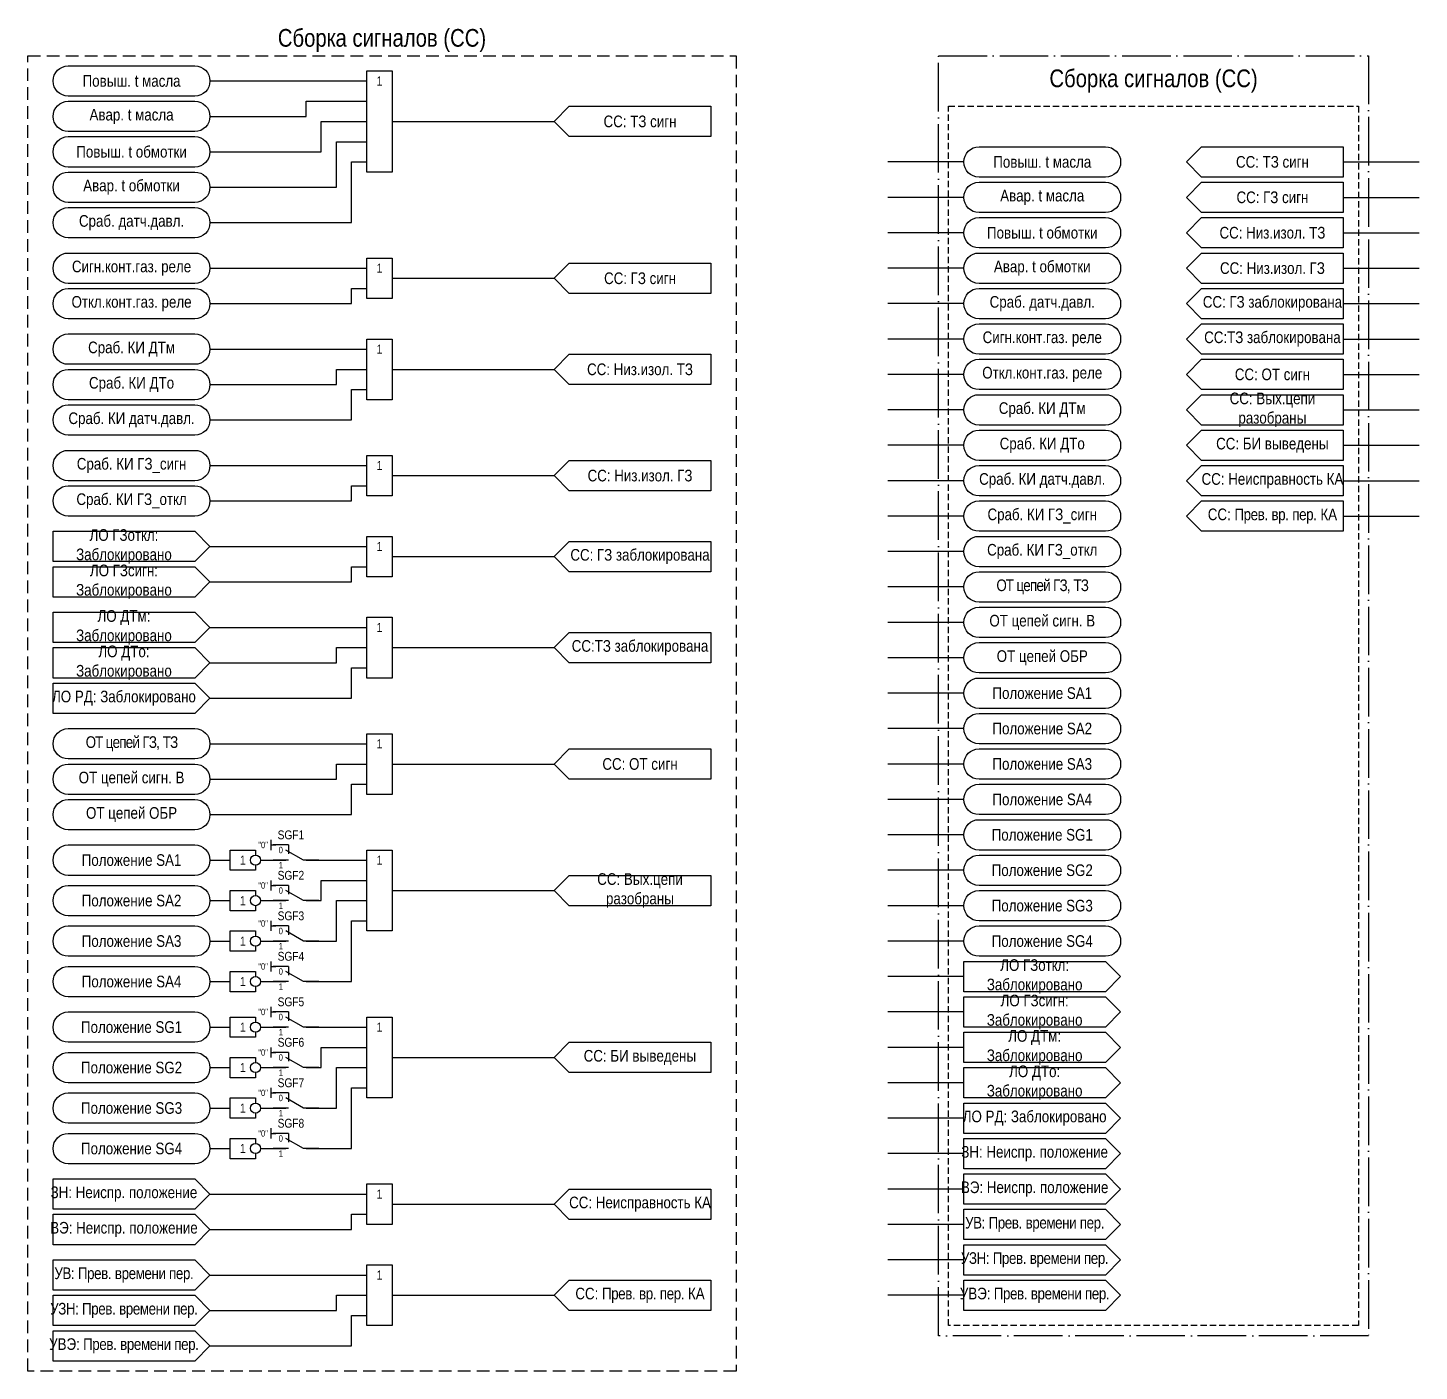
# Model space of a CAD drawing. Header units: millimetres. Extents: x -2737 to 536, y 0 to 336.
# Drawn here: x -2245 to -1970, y 0 to 265.5 of the extents above; entities that cross this region are included whole.
import ezdxf
from ezdxf.enums import TextEntityAlignment as Align

# ---------------------------------------------------------------- set-up
doc = ezdxf.new("R2010")
doc.units = ezdxf.units.MM
doc.linetypes.add('ACAD_ISO04W100', pattern=[30, 24, -3, 0, -3])
doc.linetypes.add('штриховая2', pattern=[0.375, 0.25, -0.125])
doc.layers.add('TEXT', color=7, linetype='Continuous', lineweight=25)
doc.layers.add('Основная', color=7, linetype='Continuous')
doc.styles.add('2.5_Gost_RD', font='ARIALN.TTF', dxfattribs={"height": 2.5})
doc.styles.add('3.5_Gost_RD', font='ARIALN.TTF', dxfattribs={"height": 3.5})
doc.styles.add('Вывод', font='ARIALN.TTF', dxfattribs={"height": 2.5})
doc.styles.add('Компонент', font='ARIALN.TTF', dxfattribs={"height": 3.5})

# ---------------------------------------------------------------- blocks, each defined once
blk = doc.blocks.new('*U958')
at = {"layer": 'Основная', "ltscale": 0.35}
blk.add_line((6, 6), (6, 2.5), dxfattribs=at)
at = {"layer": 'Основная', "color": 0}
blk.add_line((0, 0), (7, 4), dxfattribs=at)
blk = doc.blocks.new('*U1038')
at = {"layer": 'Основная', "color": 0}
for p, q in [((-3, 6), (-9, 6)), ((-3, 0), (-9, 0)), ((9, 0), (3, 0))]:
    blk.add_line(p, q, dxfattribs=at)
at = {"layer": 'Основная', "ltscale": 0.25, "xscale": -1}
blk.add_blockref('*U958', (3, 0), dxfattribs=at)
at = {"layer": 'Основная'}
for tag, height, style, p in [('ОУ', 3.5, 'Компонент', (-2, 10)), ('В1', 2.5, 'Вывод', (-13, 6)), ('В2', 2.5, 'Вывод', (-6, 4)), ('В3', 2.5, 'Вывод', (-6, -2))]:
    blk.add_attdef(tag, text='', height=height, dxfattribs=dict(at, style=style)).set_placement(p, align=Align.MIDDLE_CENTER)
blk = doc.blocks.new('*U1039')
at = {"layer": 'Основная', "color": 0}
for p, q in [((-3, 6), (-9, 6)), ((-3, 0), (-9, 0)), ((9, 0), (3, 0))]:
    blk.add_line(p, q, dxfattribs=at)
at = {"layer": 'Основная', "ltscale": 0.25, "xscale": -1}
blk.add_blockref('*U958', (3, 0), dxfattribs=at)
at = {"layer": 'Основная'}
for tag, height, style, p in [('ОУ', 3.5, 'Компонент', (-2, 10)), ('В1', 2.5, 'Вывод', (-13, 7)), ('В2', 2.5, 'Вывод', (-6, 4)), ('В3', 2.5, 'Вывод', (-6, -2))]:
    blk.add_attdef(tag, text='', height=height, dxfattribs=dict(at, style=style)).set_placement(p, align=Align.MIDDLE_CENTER)

msp = doc.modelspace()

# ---------------------------------------------------------------- linework, layer by layer
at = {"ltscale": 100}
for p, q in [((-2060, 239), (-2075, 239)), ((-1985, 239), (-1970, 239)), ((-2060, 232), (-2075, 232)), ((-1985, 232), (-1970, 232)), ((-2060, 225), (-2075, 225)), ((-1985, 225), (-1970, 225)), ((-2060, 218), (-2075, 218)), ((-1985, 218), (-1970, 218)), ((-2060, 211), (-2075, 211)), ((-1985, 211), (-1970, 211)), ((-2060, 204), (-2075, 204)), ((-1985, 204), (-1970, 204)), ((-2060, 197), (-2075, 197)), ((-1985, 197), (-1970, 197)), ((-2060, 190), (-2075, 190)), ((-1985, 190), (-1970, 190)), ((-2060, 183), (-2075, 183)), ((-1985, 183), (-1970, 183)), ((-2060, 176), (-2075, 176)), ((-1985, 176), (-1970, 176)), ((-2060, 169), (-2075, 169)), ((-1985, 169), (-1970, 169)), ((-2060, 162), (-2075, 162)), ((-2060, 155), (-2075, 155)), ((-2060, 148), (-2075, 148)), ((-2060, 141), (-2075, 141)), ((-2060, 134), (-2075, 134)), ((-2060, 127), (-2075, 127)), ((-2060, 120), (-2075, 120)), ((-2060, 113), (-2075, 113)), ((-2197, 105), (-2197, 103)), ((-2060, 106), (-2075, 106)), ((-2197, 104), (-2196, 104)), ((-2060, 99), (-2075, 99)), ((-2197, 97), (-2197, 95)), ((-2197, 96), (-2196, 96)), ((-2060, 92), (-2075, 92)), ((-2197, 89), (-2197, 87)), ((-2197, 88), (-2196, 88)), ((-2060, 85), (-2075, 85)), ((-2197, 81), (-2197, 79)), ((-2197, 80), (-2196, 80)), ((-2060, 78), (-2075, 78)), ((-2197, 72), (-2197, 70)), ((-2197, 71), (-2196, 71)), ((-2060, 71), (-2075, 71)), ((-2197, 64), (-2197, 62)), ((-2060, 64), (-2075, 64)), ((-2197, 63), (-2196, 63)), ((-2197, 56), (-2197, 54)), ((-2197, 55), (-2196, 55)), ((-2060, 57), (-2075, 57)), ((-2060, 50), (-2075, 50)), ((-2197, 48), (-2197, 46)), ((-2197, 47), (-2196, 47)), ((-2060, 43), (-2075, 43)), ((-2060, 36), (-2075, 36)), ((-2060, 29), (-2075, 29)), ((-2060, 22), (-2075, 22)), ((-2060, 15), (-2075, 15))]:
    msp.add_line(p, q, dxfattribs=at)
at = {"linetype": 'штриховая2', "ltscale": 10}
msp.add_lwpolyline([(-2245, 260), (-2105, 260), (-2105, 0), (-2245, 0)], close=True, dxfattribs=at)
at = {"color": 251, "linetype": 'ACAD_ISO04W100', "lineweight": 30, "ltscale": 0.4, "true_color": 0x58595b}
msp.add_lwpolyline([(-2065, 260), (-1980, 260), (-1980, 7), (-2065, 7)], close=True, dxfattribs=at)
at = {"ltscale": 100}
for points in [[(-2237, 252, -1), (-2237, 258), (-2212, 258, -1), (-2212, 252)], [(-2237, 245, -1), (-2237, 251), (-2212, 251, -1), (-2212, 245)], [(-2237, 238, -1), (-2237, 244), (-2212, 244, -1), (-2212, 238)], [(-2057, 236, -1), (-2057, 242), (-2032, 242, -1), (-2032, 236)], [(-2237, 231, -1), (-2237, 237), (-2212, 237, -1), (-2212, 231)], [(-2057, 229, -1), (-2057, 235), (-2032, 235, -1), (-2032, 229)], [(-2237, 224, -1), (-2237, 230), (-2212, 230, -1), (-2212, 224)], [(-2057, 222, -1), (-2057, 228), (-2032, 228, -1), (-2032, 222)], [(-2237, 215, -1), (-2237, 221), (-2212, 221, -1), (-2212, 215)], [(-2057, 215, -1), (-2057, 221), (-2032, 221, -1), (-2032, 215)], [(-2237, 208, -1), (-2237, 214), (-2212, 214, -1), (-2212, 208)], [(-2057, 208, -1), (-2057, 214), (-2032, 214, -1), (-2032, 208)], [(-2057, 201, -1), (-2057, 207), (-2032, 207, -1), (-2032, 201)], [(-2237, 199, -1), (-2237, 205), (-2212, 205, -1), (-2212, 199)], [(-2237, 192, -1), (-2237, 198), (-2212, 198, -1), (-2212, 192)], [(-2057, 194, -1), (-2057, 200), (-2032, 200, -1), (-2032, 194)], [(-2057, 187, -1), (-2057, 193), (-2032, 193, -1), (-2032, 187)], [(-2237, 185, -1), (-2237, 191), (-2212, 191, -1), (-2212, 185)], [(-2057, 180, -1), (-2057, 186), (-2032, 186, -1), (-2032, 180)], [(-2237, 176, -1), (-2237, 182), (-2212, 182, -1), (-2212, 176)], [(-2057, 173, -1), (-2057, 179), (-2032, 179, -1), (-2032, 173)], [(-2237, 169, -1), (-2237, 175), (-2212, 175, -1), (-2212, 169)], [(-2057, 166, -1), (-2057, 172), (-2032, 172, -1), (-2032, 166)], [(-2057, 159, -1), (-2057, 165), (-2032, 165, -1), (-2032, 159)], [(-2057, 152, -1), (-2057, 158), (-2032, 158, -1), (-2032, 152)], [(-2057, 145, -1), (-2057, 151), (-2032, 151, -1), (-2032, 145)], [(-2057, 138, -1), (-2057, 144), (-2032, 144, -1), (-2032, 138)], [(-2057, 131, -1), (-2057, 137), (-2032, 137, -1), (-2032, 131)], [(-2057, 124, -1), (-2057, 130), (-2032, 130, -1), (-2032, 124)], [(-2237, 121, -1), (-2237, 127), (-2212, 127, -1), (-2212, 121)], [(-2057, 117, -1), (-2057, 123), (-2032, 123, -1), (-2032, 117)], [(-2237, 114, -1), (-2237, 120), (-2212, 120, -1), (-2212, 114)], [(-2057, 110, -1), (-2057, 116), (-2032, 116, -1), (-2032, 110)], [(-2237, 107, -1), (-2237, 113), (-2212, 113, -1), (-2212, 107)], [(-2057, 103, -1), (-2057, 109), (-2032, 109, -1), (-2032, 103)], [(-2237, 98, -1), (-2237, 104), (-2212, 104, -1), (-2212, 98)], [(-2057, 96, -1), (-2057, 102), (-2032, 102, -1), (-2032, 96)], [(-2237, 90, -1), (-2237, 96), (-2212, 96, -1), (-2212, 90)], [(-2057, 89, -1), (-2057, 95), (-2032, 95, -1), (-2032, 89)], [(-2237, 82, -1), (-2237, 88), (-2212, 88, -1), (-2212, 82)], [(-2057, 82, -1), (-2057, 88), (-2032, 88, -1), (-2032, 82)], [(-2237, 74, -1), (-2237, 80), (-2212, 80, -1), (-2212, 74)], [(-2237, 65, -1), (-2237, 71), (-2212, 71, -1), (-2212, 65)], [(-2237, 57, -1), (-2237, 63), (-2212, 63, -1), (-2212, 57)], [(-2237, 49, -1), (-2237, 55), (-2212, 55, -1), (-2212, 49)], [(-2237, 41, -1), (-2237, 47), (-2212, 47, -1), (-2212, 41)]]:
    msp.add_lwpolyline(points, format="xyb", close=True, dxfattribs=at)
for points in [[(-2178, 257), (-2173, 257), (-2173, 237), (-2178, 237)], [(-2178, 220), (-2173, 220), (-2173, 212), (-2178, 212)], [(-2178, 204), (-2173, 204), (-2173, 192), (-2178, 192)], [(-2178, 181), (-2173, 181), (-2173, 173), (-2178, 173)], [(-2178, 165), (-2173, 165), (-2173, 157), (-2178, 157)], [(-2178, 149), (-2173, 149), (-2173, 137), (-2178, 137)], [(-2178, 126), (-2173, 126), (-2173, 114), (-2178, 114)], [(-2178, 103), (-2173, 103), (-2173, 87), (-2178, 87)], [(-2178, 70), (-2173, 70), (-2173, 54), (-2178, 54)], [(-2178, 37), (-2173, 37), (-2173, 29), (-2178, 29)], [(-2178, 21), (-2173, 21), (-2173, 9), (-2178, 9)]]:
    msp.add_lwpolyline(points, close=True, dxfattribs=at)
for points in [[(-2209, 255), (-2178, 255)], [(-2209, 248), (-2190, 248), (-2190, 251), (-2178, 251)], [(-2141, 247), (-2138, 250), (-2110, 250), (-2110, 244), (-2138, 244), (-2141, 247)], [(-2209, 241), (-2187, 241), (-2187, 247), (-2178, 247)], [(-2173, 247), (-2141, 247)], [(-2209, 234), (-2184, 234), (-2184, 243), (-2178, 243)], [(-2016, 239), (-2013, 242), (-1985, 242), (-1985, 236), (-2013, 236), (-2016, 239)], [(-2209, 227), (-2181, 227), (-2181, 239), (-2178, 239)], [(-2016, 232), (-2013, 235), (-1985, 235), (-1985, 229), (-2013, 229), (-2016, 232)], [(-2016, 225), (-2013, 228), (-1985, 228), (-1985, 222), (-2013, 222), (-2016, 225)], [(-2016, 218), (-2013, 221), (-1985, 221), (-1985, 215), (-2013, 215), (-2016, 218)], [(-2209, 218), (-2178, 218)], [(-2141, 216), (-2138, 219), (-2110, 219), (-2110, 213), (-2138, 213), (-2141, 216)], [(-2173, 216), (-2141, 216)], [(-2209, 211), (-2181, 211), (-2181, 214), (-2178, 214)], [(-2016, 211), (-2013, 214), (-1985, 214), (-1985, 208), (-2013, 208), (-2016, 211)], [(-2016, 204), (-2013, 207), (-1985, 207), (-1985, 201), (-2013, 201), (-2016, 204)], [(-2209, 202), (-2178, 202)], [(-2141, 198), (-2138, 201), (-2110, 201), (-2110, 195), (-2138, 195), (-2141, 198)], [(-2209, 195), (-2184, 195), (-2184, 198), (-2178, 198)], [(-2173, 198), (-2141, 198)], [(-2016, 197), (-2013, 200), (-1985, 200), (-1985, 194), (-2013, 194), (-2016, 197)], [(-2209, 188), (-2181, 188), (-2181, 194), (-2178, 194)], [(-2016, 190), (-2013, 193), (-1985, 193), (-1985, 187), (-2013, 187), (-2016, 190)], [(-2016, 183), (-2013, 186), (-1985, 186), (-1985, 180), (-2013, 180), (-2016, 183)], [(-2209, 179), (-2178, 179)], [(-2141, 177), (-2138, 180), (-2110, 180), (-2110, 174), (-2138, 174), (-2141, 177)], [(-2016, 176), (-2013, 179), (-1985, 179), (-1985, 173), (-2013, 173), (-2016, 176)], [(-2173, 177), (-2141, 177)], [(-2209, 172), (-2181, 172), (-2181, 175), (-2178, 175)], [(-2016, 169), (-2013, 172), (-1985, 172), (-1985, 166), (-2013, 166), (-2016, 169)], [(-2240, 166), (-2212, 166), (-2209, 163), (-2212, 160), (-2240, 160), (-2240, 166)], [(-2209, 163), (-2178, 163)], [(-2141, 161), (-2138, 164), (-2110, 164), (-2110, 158), (-2138, 158), (-2141, 161)], [(-2173, 161), (-2141, 161)], [(-2240, 159), (-2212, 159), (-2209, 156), (-2212, 153), (-2240, 153), (-2240, 159)], [(-2209, 156), (-2181, 156), (-2181, 159), (-2178, 159)], [(-2240, 150), (-2212, 150), (-2209, 147), (-2212, 144), (-2240, 144), (-2240, 150)], [(-2209, 147), (-2178, 147)], [(-2141, 143), (-2138, 146), (-2110, 146), (-2110, 140), (-2138, 140), (-2141, 143)], [(-2240, 143), (-2212, 143), (-2209, 140), (-2212, 137), (-2240, 137), (-2240, 143)], [(-2209, 140), (-2184, 140), (-2184, 143), (-2178, 143)], [(-2173, 143), (-2141, 143)], [(-2209, 133), (-2181, 133), (-2181, 139), (-2178, 139)], [(-2240, 136), (-2212, 136), (-2209, 133), (-2212, 130), (-2240, 130), (-2240, 136)], [(-2209, 124), (-2178, 124)], [(-2141, 120), (-2138, 123), (-2110, 123), (-2110, 117), (-2138, 117), (-2141, 120)], [(-2209, 117), (-2184, 117), (-2184, 120), (-2178, 120)], [(-2173, 120), (-2141, 120)], [(-2209, 110), (-2181, 110), (-2181, 116), (-2178, 116)], [(-2200, 100), (-2200, 99), (-2205, 99), (-2205, 103), (-2200, 103), (-2200, 102)], [(-2209, 101), (-2205, 101)], [(-2199, 101), (-2194, 101)], [(-2190, 101), (-2178, 101)], [(-2190, 93), (-2187, 93), (-2187, 97), (-2178, 97)], [(-2141, 95), (-2138, 98), (-2110, 98), (-2110, 92), (-2138, 92), (-2141, 95)], [(-2200, 92), (-2200, 91), (-2205, 91), (-2205, 95), (-2200, 95), (-2200, 94)], [(-2173, 95), (-2141, 95)], [(-2209, 93), (-2205, 93)], [(-2199, 93), (-2194, 93)], [(-2190, 85), (-2184, 85), (-2184, 93), (-2178, 93)], [(-2190, 77), (-2181, 77), (-2181, 89), (-2178, 89)], [(-2200, 84), (-2200, 83), (-2205, 83), (-2205, 87), (-2200, 87), (-2200, 86)], [(-2209, 85), (-2205, 85)], [(-2199, 85), (-2194, 85)], [(-2060, 81), (-2032, 81), (-2029, 78), (-2032, 75), (-2060, 75), (-2060, 81)], [(-2209, 77), (-2205, 77)], [(-2200, 76), (-2200, 75), (-2205, 75), (-2205, 79), (-2200, 79), (-2200, 78)], [(-2199, 77), (-2194, 77)], [(-2060, 74), (-2032, 74), (-2029, 71), (-2032, 68), (-2060, 68), (-2060, 74)], [(-2200, 67), (-2200, 66), (-2205, 66), (-2205, 70), (-2200, 70), (-2200, 69)], [(-2209, 68), (-2205, 68)], [(-2199, 68), (-2194, 68)], [(-2190, 68), (-2178, 68)], [(-2060, 67), (-2032, 67), (-2029, 64), (-2032, 61), (-2060, 61), (-2060, 67)], [(-2190, 60), (-2187, 60), (-2187, 64), (-2178, 64)], [(-2141, 62), (-2138, 65), (-2110, 65), (-2110, 59), (-2138, 59), (-2141, 62)], [(-2200, 59), (-2200, 58), (-2205, 58), (-2205, 62), (-2200, 62), (-2200, 61)], [(-2173, 62), (-2141, 62)], [(-2209, 60), (-2205, 60)], [(-2199, 60), (-2194, 60)], [(-2190, 52), (-2184, 52), (-2184, 60), (-2178, 60)], [(-2060, 60), (-2032, 60), (-2029, 57), (-2032, 54), (-2060, 54), (-2060, 60)], [(-2190, 44), (-2181, 44), (-2181, 56), (-2178, 56)], [(-2200, 51), (-2200, 50), (-2205, 50), (-2205, 54), (-2200, 54), (-2200, 53)], [(-2060, 53), (-2032, 53), (-2029, 50), (-2032, 47), (-2060, 47), (-2060, 53)], [(-2209, 52), (-2205, 52)], [(-2199, 52), (-2194, 52)], [(-2209, 44), (-2205, 44)], [(-2200, 43), (-2200, 42), (-2205, 42), (-2205, 46), (-2200, 46), (-2200, 45)], [(-2199, 44), (-2194, 44)], [(-2060, 46), (-2032, 46), (-2029, 43), (-2032, 40), (-2060, 40), (-2060, 46)], [(-2060, 39), (-2032, 39), (-2029, 36), (-2032, 33), (-2060, 33), (-2060, 39)], [(-2240, 38), (-2212, 38), (-2209, 35), (-2212, 32), (-2240, 32), (-2240, 38)], [(-2141, 33), (-2138, 36), (-2110, 36), (-2110, 30), (-2138, 30), (-2141, 33)], [(-2209, 35), (-2178, 35)], [(-2173, 33), (-2141, 33)], [(-2240, 31), (-2212, 31), (-2209, 28), (-2212, 25), (-2240, 25), (-2240, 31)], [(-2209, 28), (-2181, 28), (-2181, 31), (-2178, 31)], [(-2060, 32), (-2032, 32), (-2029, 29), (-2032, 26), (-2060, 26), (-2060, 32)], [(-2060, 25), (-2032, 25), (-2029, 22), (-2032, 19), (-2060, 19), (-2060, 25)], [(-2240, 22), (-2212, 22), (-2209, 19), (-2212, 16), (-2240, 16), (-2240, 22)], [(-2209, 19), (-2178, 19)], [(-2141, 15), (-2138, 18), (-2110, 18), (-2110, 12), (-2138, 12), (-2141, 15)], [(-2060, 18), (-2032, 18), (-2029, 15), (-2032, 12), (-2060, 12), (-2060, 18)], [(-2240, 15), (-2212, 15), (-2209, 12), (-2212, 9), (-2240, 9), (-2240, 15)], [(-2209, 12), (-2184, 12), (-2184, 15), (-2178, 15)], [(-2173, 15), (-2141, 15)], [(-2209, 5), (-2181, 5), (-2181, 11), (-2178, 11)], [(-2240, 8), (-2212, 8), (-2209, 5), (-2212, 2), (-2240, 2), (-2240, 8)]]:
    msp.add_lwpolyline(points, dxfattribs=at)
at = {"linetype": 'штриховая2', "ltscale": 5}
msp.add_lwpolyline([(-2063, 250), (-1982, 250), (-1982, 9), (-2063, 9)], close=True, dxfattribs=at)
at = {"ltscale": 100}
for centre in [(-2200, 101), (-2200, 93), (-2200, 85), (-2200, 77), (-2200, 68), (-2200, 60), (-2200, 52), (-2200, 44)]:
    msp.add_circle(centre, 1, dxfattribs=at)

# ---------------------------------------------------------------- block references
at = {"layer": 'Основная', "ltscale": 0.25, "xscale": 0.5, "yscale": 0.5, "zscale": 0.5}
for name, p, values in [('*U1038', (-2192, 101), {'ОУ': 'SGF1', 'В1': '"0"', 'В2': '0', 'В3': '1'}), ('*U1038', (-2192, 93), {'ОУ': 'SGF2', 'В1': '"0"', 'В2': '0', 'В3': '1'}), ('*U1039', (-2192, 85), {'ОУ': 'SGF3', 'В1': '"0"', 'В2': '0', 'В3': '1'}), ('*U1038', (-2192, 77), {'ОУ': 'SGF4', 'В1': '"0"', 'В2': '0', 'В3': '1'}), ('*U1038', (-2192, 68), {'ОУ': 'SGF5', 'В1': '"0"', 'В2': '0', 'В3': '1'}), ('*U1038', (-2192, 60), {'ОУ': 'SGF6', 'В1': '"0"', 'В2': '0', 'В3': '1'}), ('*U1038', (-2192, 52), {'ОУ': 'SGF7', 'В1': '"0"', 'В2': '0', 'В3': '1'}), ('*U1038', (-2192, 44), {'ОУ': 'SGF8', 'В1': '"0"', 'В2': '0', 'В3': '1'})]:
    msp.add_blockref(name, p, dxfattribs=at).add_auto_attribs(values)

# ---------------------------------------------------------------- texts
at = {"color": 30, "ltscale": 100, "char_height": 3.5, "attachment_point": 5, "style": '3.5_Gost_RD'}
for insert, width in [((-2175, 263), 140), ((-2022.5, 255), 85)]:
    msp.add_mtext('Сборка сигналов (СС)', dxfattribs=dict(at, insert=insert, width=width))
at = {"ltscale": 100, "attachment_point": 5, "style": '2.5_Gost_RD'}
for s, insert, char_height, width in [('\\A1;Повыш. t масла ', (-2224.5, 255), 2.3, 31), ('1', (-2175.5, 255), 1.8, 5), ('\\A1;Авар. t масла ', (-2224.5, 248), 2.3, 31), ('СС: ТЗ сигн', (-2124, 247), 2.3, 28), ('\\A1;Повыш. t обмотки', (-2224.5, 241), 2.3, 31), ('\\A1;Повыш. t масла ', (-2044.5, 239), 2.3, 31), ('\\A1;Авар. t обмотки', (-2224.5, 234), 2.3, 31), ('\\A1;Авар. t масла ', (-2044.5, 232), 2.3, 31), ('\\A1;Сраб. датч.давл.', (-2224.5, 227), 2.3, 31), ('\\A1;Повыш. t обмотки', (-2044.5, 225), 2.3, 31), ('СС: Низ.изол. ТЗ', (-1999, 225), 2.3, 28), ('\\A1;Сигн.конт.газ. реле', (-2224.5, 218), 2.3, 31), ('1', (-2175.5, 218), 1.8, 5), ('\\A1;Авар. t обмотки', (-2044.5, 218), 2.3, 31), ('СС: Низ.изол. ГЗ', (-1999, 218), 2.3, 28), ('СС: ГЗ сигн', (-2124, 216), 2.3, 28), ('\\A1;Откл.конт.газ. реле', (-2224.5, 211), 2.3, 31), ('\\A1;Сраб. датч.давл.', (-2044.5, 211), 2.3, 31), ('СС: ГЗ заблокирована', (-1999, 211), 2.3, 28), ('\\A1;Сраб. КИ ДТм', (-2224.5, 202), 2.3, 31), ('\\A1;Сигн.конт.газ. реле', (-2044.5, 204), 2.3, 31), ('СС:ТЗ заблокирована', (-1999, 204), 2.3, 28), ('1', (-2175.5, 202), 1.8, 5), ('СС: Низ.изол. ТЗ', (-2124, 198), 2.3, 28), ('\\A1;Откл.конт.газ. реле', (-2044.5, 197), 2.3, 31), ('СС: ОТ сигн', (-1999, 197), 2.3, 28), ('\\A1;Сраб. КИ ДТо', (-2224.5, 195), 2.3, 31), ('СС: Вых.цепи разобраны', (-1999, 190), 2.3, 28), ('\\A1;Сраб. КИ ДТм', (-2044.5, 190), 2.3, 31), ('\\A1;Сраб. КИ датч.давл.', (-2224.5, 188), 2.3, 31), ('\\A1;Сраб. КИ ДТо', (-2044.5, 183), 2.3, 31), ('СС: БИ выведены', (-1999, 183), 2.3, 28), ('\\A1;Сраб. КИ ГЗ_сигн', (-2224.5, 179), 2.3, 31), ('1', (-2175.5, 179), 1.8, 5), ('СС: Низ.изол. ГЗ', (-2124, 177), 2.3, 28), ('\\A1;Сраб. КИ датч.давл.', (-2044.5, 176), 2.3, 31), ('СС: Неисправность КА', (-1999, 176), 2.3, 28), ('\\A1;Сраб. КИ ГЗ_откл', (-2224.5, 172), 2.3, 31), ('\\A1;Сраб. КИ ГЗ_сигн', (-2044.5, 169), 2.3, 31), ('СС: {\\T0.95;Прев. вр. пер.} КА', (-1999, 169), 2.3, 28), ('1', (-2175.5, 163), 1.8, 5), ('СС: ГЗ заблокирована', (-2124, 161), 2.3, 28), ('\\A1;Сраб. КИ ГЗ_откл', (-2044.5, 162), 2.3, 31), ('{\\T0.9;ОТ цепей ГЗ, ТЗ}', (-2044.5, 155), 2.3, 31), ('\\pt11.5;ОТ цепей сигн. В', (-2044.5, 148), 2.3, 31), ('1', (-2175.5, 147), 1.8, 5), ('СС:ТЗ заблокирована', (-2124, 143), 2.3, 28), ('ОТ цепей ОБР', (-2044.5, 141), 2.3, 31), ('Положение SA1', (-2044.5, 134), 2.3, 31), ('Положение SA2', (-2044.5, 127), 2.3, 31), ('{\\T0.9;ОТ цепей ГЗ, ТЗ}', (-2224.5, 124), 2.3, 31), ('1', (-2175.5, 124), 1.8, 5), ('СС: ОТ сигн', (-2124, 120), 2.3, 28), ('Положение SA3', (-2044.5, 120), 2.3, 31), ('\\pt11.5;ОТ цепей сигн. В', (-2224.5, 117), 2.3, 31), ('Положение SA4', (-2044.5, 113), 2.3, 31), ('ОТ цепей ОБР', (-2224.5, 110), 2.3, 31), ('Положение SG1', (-2044.5, 106), 2.3, 31), ('Положение SA1', (-2224.5, 101), 2.3, 31), ('1', (-2202.5, 101), 1.8, 5), ('1', (-2175.5, 101), 1.8, 5), ('\\pt23;Положение SG2', (-2044.5, 99), 2.3, 31), ('СС: Вых.цепи разобраны', (-2124, 95), 2.3, 28), ('Положение SA2', (-2224.5, 93), 2.3, 31), ('1', (-2202.5, 93), 1.8, 5), ('Положение SG3', (-2044.5, 92), 2.3, 31), ('Положение SA3', (-2224.5, 85), 2.3, 31), ('1', (-2202.5, 85), 1.8, 5), ('Положение SG4', (-2044.5, 85), 2.3, 31), ('Положение SA4', (-2224.5, 77), 2.3, 31), ('1', (-2202.5, 77), 1.8, 5), ('Положение SG1', (-2224.5, 68), 2.3, 31), ('1', (-2202.5, 68), 1.8, 5), ('1', (-2175.5, 68), 1.8, 5), ('СС: БИ выведены', (-2124, 62), 2.3, 28), ('\\pt23;Положение SG2', (-2224.5, 60), 2.3, 31), ('1', (-2202.5, 60), 1.8, 5), ('Положение SG3', (-2224.5, 52), 2.3, 31), ('1', (-2202.5, 52), 1.8, 5), ('Положение SG4', (-2224.5, 44), 2.3, 31), ('1', (-2202.5, 44), 1.8, 5), ('1', (-2175.5, 35), 1.8, 5), ('СС: Неисправность КА', (-2124, 33), 2.3, 28), ('1', (-2175.5, 19), 1.8, 5), ('СС: {\\T0.95;Прев. вр. пер.} КА', (-2124, 15), 2.3, 28)]:
    msp.add_mtext(s, dxfattribs=dict(at, insert=insert, char_height=char_height, width=width))
at = {"layer": 'TEXT', "ltscale": 100, "char_height": 2.3, "width": 28, "attachment_point": 5, "style": '2.5_Gost_RD'}
for s, insert in [('СС: ТЗ сигн', (-1999, 239)), ('СС: ГЗ сигн', (-1999, 232))]:
    msp.add_mtext(s, dxfattribs=dict(at, insert=insert))
at = {"layer": 'TEXT', "color": 0, "ltscale": 100, "char_height": 2.3, "width": 28, "attachment_point": 5, "style": '2.5_Gost_RD'}
for s, insert in [('{\\C256;ЛО ГЗоткл:\\PЗаблокировано}', (-2226, 163)), ('{\\C256;ЛО ГЗсигн:\\PЗаблокировано}', (-2226, 156)), ('{\\C256;ЛО ДТм: Заблокировано}', (-2226, 147)), ('{\\C256;ЛО ДТо: Заблокировано}', (-2226, 140)), ('{\\C256;ЛО РД: Заблокировано}', (-2226, 133)), ('{\\C256;ЛО ГЗоткл:\\PЗаблокировано}', (-2046, 78)), ('{\\C256;ЛО ГЗсигн:\\PЗаблокировано}', (-2046, 71)), ('{\\C256;ЛО ДТм: Заблокировано}', (-2046, 64)), ('{\\C256;ЛО ДТо: Заблокировано}', (-2046, 57)), ('{\\C256;ЛО РД: Заблокировано}', (-2046, 50)), ('{\\C256;ЗН: Неиспр. положение}', (-2046, 43)), ('{\\C256;ЗН: Неиспр. положение}', (-2226, 35)), ('{\\C256;ВЭ: Неиспр. положение}', (-2046, 36)), ('{\\T0.95;\\C256;УВ: Прев. времени пер.}', (-2046, 29)), ('{\\C256;ВЭ: Неиспр. положение}', (-2226, 28)), ('{\\T0.95;\\C256;УЗН: Прев. времени пер.}', (-2046, 22)), ('{\\T0.95;\\C256;УВ: Прев. времени пер.}', (-2226, 19)), ('{\\C256;УВЭ\\T0.95;: Прев. времени пер.}', (-2046, 15)), ('{\\T0.95;\\C256;УЗН: Прев. времени пер.}', (-2226, 12)), ('{\\C256;УВЭ\\T0.95;: Прев. времени пер.}', (-2226, 5))]:
    msp.add_mtext(s, dxfattribs=dict(at, insert=insert))

doc.saveas('drawing.dxf')
